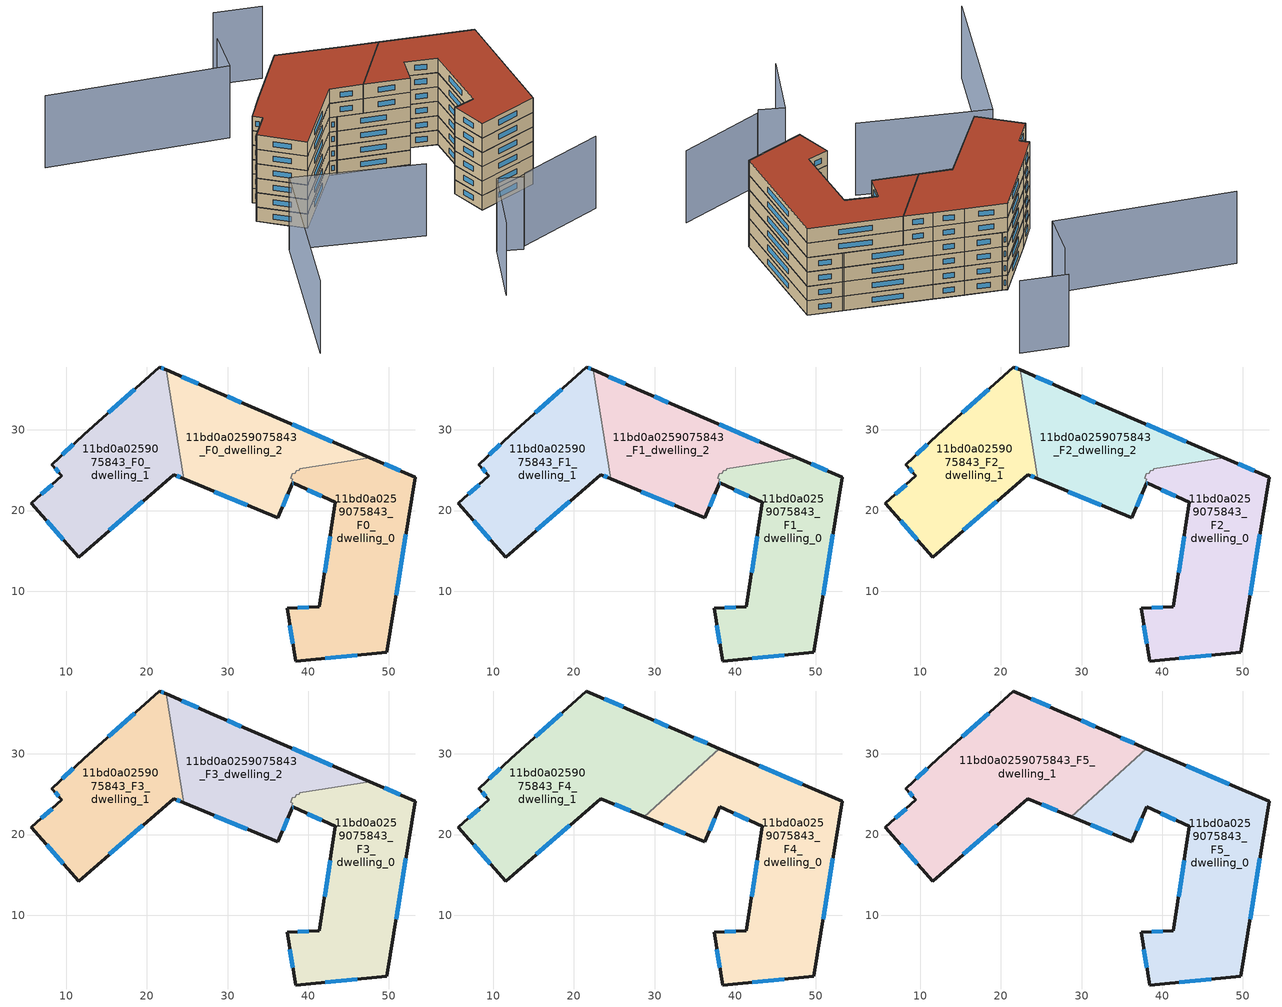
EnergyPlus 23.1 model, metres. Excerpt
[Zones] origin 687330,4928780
11bd0a0259075843_F0_dwelling_0
 floor ground (EU_floor_Construction): 49.78,2.39 53.28,24.16 47.63,26.57 38.96,25.16 38.9,25 38.55,24.94 38.41,24.62 38.06,24.56 37.84,24.04 38.12,23.91 38,23.64 38.27,23.51 38.22,23.38 43.4,21.02 41.41,8.08 37.39,7.86 38.47,1.33 z0
 wall outside (EU_wall_Construction): 47.63,26.57 53.28,24.16 49.78,2.39 38.47,1.33 37.39,7.86 41.41,8.08 43.4,21.02 38.22,23.38 z0:3
 wall to 11bd0a0259075843_F0_dwelling_2 (EU_wall_Construction): 38.22,23.38 38.27,23.51 38,23.64 38.12,23.91 37.84,24.04 38.06,24.56 38.41,24.62 38.55,24.94 38.9,25 38.96,25.16 47.63,26.57 z0:3
 window (EU_Window_Construction): 38.7,7.93 40.1,8.01 / 42.06,12.29 42.75,16.81 / 41.71,21.78 39.9,22.61 / 49.47,25.78 51.44,24.94 / 52.14,17.08 50.92,9.47 / 46.1,2.04 42.15,1.67 / 38.12,3.45 37.74,5.73 z0.98:2.02
11bd0a0259075843_F0_dwelling_1
 floor ground (EU_floor_Construction): 24.56,23.95 22.36,37.46 21.53,37.82 12.18,29.41 8.18,25.71 9.45,24.31 5.66,20.93 11.51,14.21 23.31,24.47 z0
 wall outside (EU_wall_Construction): 24.56,23.95 23.31,24.47 11.51,14.21 5.66,20.93 9.45,24.31 8.18,25.71 12.18,29.41 21.53,37.82 22.36,37.46 z0:3
 wall to 11bd0a0259075843_F0_dwelling_2 (EU_wall_Construction): 22.36,37.46 24.56,23.95 z0:3
 window (EU_Window_Construction): 9.48,26.91 10.88,28.2 / 15.22,32.14 18.49,35.08 / 21.8,37.7 22.09,37.57 / 24.15,24.12 23.72,24.3 / 19.47,21.13 15.35,17.54 / 9.61,16.39 7.56,18.74 / 6.89,22.03 8.22,23.21 / 9.04,24.76 8.59,25.25 z0.98:2.02
11bd0a0259075843_F0_dwelling_2
 floor ground (EU_floor_Construction): 47.63,26.57 33.37,32.67 28.3,34.89 22.36,37.46 24.56,23.95 36.26,19.08 38.08,23.44 38.22,23.38 38.27,23.51 38,23.64 38.12,23.91 37.84,24.04 38.06,24.56 38.41,24.62 38.55,24.94 38.9,25 38.96,25.16 z0
 wall outside (EU_wall_Construction): 38.22,23.38 38.08,23.44 36.26,19.08 24.56,23.95 / 22.36,37.46 28.3,34.89 33.37,32.67 47.63,26.57 z0:3
 window (EU_Window_Construction): 38.17,23.4 38.12,23.42 / 37.49,22.02 36.85,20.49 / 32.45,20.66 28.36,22.36 / 24.3,36.62 26.37,35.72 / 29.95,34.17 31.72,33.39 / 38.01,30.68 42.99,28.55 z0.98:2.02
11bd0a0259075843_F1_dwelling_0
 floor to 11bd0a0259075843_F0_dwelling_0 (EU_floor_Construction): 49.78,2.39 53.28,24.16 47.63,26.57 38.96,25.16 38.9,25 38.55,24.94 38.41,24.62 38.06,24.56 37.84,24.04 38.12,23.91 38,23.64 38.27,23.51 38.22,23.38 43.4,21.02 41.41,8.08 37.39,7.86 38.47,1.33 z3
 wall outside (EU_wall_Construction): 47.63,26.57 53.28,24.16 49.78,2.39 38.47,1.33 37.39,7.86 41.41,8.08 43.4,21.02 38.22,23.38 z3:6
 wall to 11bd0a0259075843_F1_dwelling_2 (EU_wall_Construction): 38.22,23.38 38.27,23.51 38,23.64 38.12,23.91 37.84,24.04 38.06,24.56 38.41,24.62 38.55,24.94 38.9,25 38.96,25.16 47.63,26.57 z3:6
 window (EU_Window_Construction): 38.7,7.93 40.1,8.01 / 42.06,12.29 42.75,16.81 / 41.71,21.78 39.9,22.61 / 49.47,25.78 51.44,24.94 / 52.14,17.08 50.92,9.47 / 46.1,2.04 42.15,1.67 / 38.12,3.45 37.74,5.73 z3.98:5.02
11bd0a0259075843_F1_dwelling_1
 floor to 11bd0a0259075843_F0_dwelling_1 (EU_floor_Construction): 24.56,23.95 22.36,37.46 21.53,37.82 12.18,29.41 8.18,25.71 9.45,24.31 5.66,20.93 11.51,14.21 23.31,24.47 z3
 wall outside (EU_wall_Construction): 24.56,23.95 23.31,24.47 11.51,14.21 5.66,20.93 9.45,24.31 8.18,25.71 12.18,29.41 21.53,37.82 22.36,37.46 z3:6
 wall to 11bd0a0259075843_F1_dwelling_2 (EU_wall_Construction): 22.36,37.46 24.56,23.95 z3:6
 window (EU_Window_Construction): 9.48,26.91 10.88,28.2 / 15.22,32.14 18.49,35.08 / 21.8,37.7 22.09,37.57 / 24.15,24.12 23.72,24.3 / 19.47,21.13 15.35,17.54 / 9.61,16.39 7.56,18.74 / 6.89,22.03 8.22,23.21 / 9.04,24.76 8.59,25.25 z3.98:5.02
11bd0a0259075843_F1_dwelling_2
 floor to 11bd0a0259075843_F0_dwelling_2 (EU_floor_Construction): 47.63,26.57 33.37,32.67 28.3,34.89 22.36,37.46 24.56,23.95 36.26,19.08 38.08,23.44 38.22,23.38 38.27,23.51 38,23.64 38.12,23.91 37.84,24.04 38.06,24.56 38.41,24.62 38.55,24.94 38.9,25 38.96,25.16 z3
 wall outside (EU_wall_Construction): 38.22,23.38 38.08,23.44 36.26,19.08 24.56,23.95 / 22.36,37.46 28.3,34.89 33.37,32.67 47.63,26.57 z3:6
 window (EU_Window_Construction): 38.17,23.4 38.12,23.42 / 37.49,22.02 36.85,20.49 / 32.45,20.66 28.36,22.36 / 24.3,36.62 26.37,35.72 / 29.95,34.17 31.72,33.39 / 38.01,30.68 42.99,28.55 z3.98:5.02
11bd0a0259075843_F2_dwelling_0
 floor to 11bd0a0259075843_F1_dwelling_0 (EU_floor_Construction): 49.78,2.39 53.28,24.16 47.63,26.57 38.96,25.16 38.9,25 38.55,24.94 38.41,24.62 38.06,24.56 37.84,24.04 38.12,23.91 38,23.64 38.27,23.51 38.22,23.38 43.4,21.02 41.41,8.08 37.39,7.86 38.47,1.33 z6
 wall outside (EU_wall_Construction): 47.63,26.57 53.28,24.16 49.78,2.39 38.47,1.33 37.39,7.86 41.41,8.08 43.4,21.02 38.22,23.38 z6:9
 wall to 11bd0a0259075843_F2_dwelling_2 (EU_wall_Construction): 38.22,23.38 38.27,23.51 38,23.64 38.12,23.91 37.84,24.04 38.06,24.56 38.41,24.62 38.55,24.94 38.9,25 38.96,25.16 47.63,26.57 z6:9
 window (EU_Window_Construction): 38.7,7.93 40.1,8.01 / 42.06,12.29 42.75,16.81 / 41.71,21.78 39.9,22.61 / 49.47,25.78 51.44,24.94 / 52.14,17.08 50.92,9.47 / 46.1,2.04 42.15,1.67 / 38.12,3.45 37.74,5.73 z6.98:8.02
11bd0a0259075843_F2_dwelling_1
 floor to 11bd0a0259075843_F1_dwelling_1 (EU_floor_Construction): 24.56,23.95 22.36,37.46 21.53,37.82 12.18,29.41 8.18,25.71 9.45,24.31 5.66,20.93 11.51,14.21 23.31,24.47 z6
 wall outside (EU_wall_Construction): 24.56,23.95 23.31,24.47 11.51,14.21 5.66,20.93 9.45,24.31 8.18,25.71 12.18,29.41 21.53,37.82 22.36,37.46 z6:9
 wall to 11bd0a0259075843_F2_dwelling_2 (EU_wall_Construction): 22.36,37.46 24.56,23.95 z6:9
 window (EU_Window_Construction): 9.48,26.91 10.88,28.2 / 15.22,32.14 18.49,35.08 / 21.8,37.7 22.09,37.57 / 24.15,24.12 23.72,24.3 / 19.47,21.13 15.35,17.54 / 9.61,16.39 7.56,18.74 / 6.89,22.03 8.22,23.21 / 9.04,24.76 8.59,25.25 z6.98:8.02
11bd0a0259075843_F2_dwelling_2
 floor to 11bd0a0259075843_F1_dwelling_2 (EU_floor_Construction): 47.63,26.57 33.37,32.67 28.3,34.89 22.36,37.46 24.56,23.95 36.26,19.08 38.08,23.44 38.22,23.38 38.27,23.51 38,23.64 38.12,23.91 37.84,24.04 38.06,24.56 38.41,24.62 38.55,24.94 38.9,25 38.96,25.16 z6
 wall outside (EU_wall_Construction): 38.22,23.38 38.08,23.44 36.26,19.08 24.56,23.95 / 22.36,37.46 28.3,34.89 33.37,32.67 47.63,26.57 z6:9
 window (EU_Window_Construction): 38.17,23.4 38.12,23.42 / 37.49,22.02 36.85,20.49 / 32.45,20.66 28.36,22.36 / 24.3,36.62 26.37,35.72 / 29.95,34.17 31.72,33.39 / 38.01,30.68 42.99,28.55 z6.98:8.02
11bd0a0259075843_F3_dwelling_0
 floor to 11bd0a0259075843_F2_dwelling_0 (EU_floor_Construction): 49.78,2.39 53.28,24.16 47.63,26.57 38.96,25.16 38.9,25 38.55,24.94 38.41,24.62 38.06,24.56 37.84,24.04 38.12,23.91 38,23.64 38.27,23.51 38.22,23.38 43.4,21.02 41.41,8.08 37.39,7.86 38.47,1.33 z9
 wall outside (EU_wall_Construction): 47.63,26.57 53.28,24.16 49.78,2.39 38.47,1.33 37.39,7.86 41.41,8.08 43.4,21.02 38.22,23.38 z9:12
 wall to 11bd0a0259075843_F3_dwelling_2 (EU_wall_Construction): 38.22,23.38 38.27,23.51 38,23.64 38.12,23.91 37.84,24.04 38.06,24.56 38.41,24.62 38.55,24.94 38.9,25 38.96,25.16 47.63,26.57 z9:12
 window (EU_Window_Construction): 38.7,7.93 40.1,8.01 / 42.06,12.29 42.75,16.81 / 41.71,21.78 39.9,22.61 / 49.47,25.78 51.44,24.94 / 52.14,17.08 50.92,9.47 / 46.1,2.04 42.15,1.67 / 38.12,3.45 37.74,5.73 z9.98:11.02
11bd0a0259075843_F3_dwelling_1
 floor to 11bd0a0259075843_F2_dwelling_1 (EU_floor_Construction): 24.56,23.95 22.36,37.46 21.53,37.82 12.18,29.41 8.18,25.71 9.45,24.31 5.66,20.93 11.51,14.21 23.31,24.47 z9
 wall outside (EU_wall_Construction): 24.56,23.95 23.31,24.47 11.51,14.21 5.66,20.93 9.45,24.31 8.18,25.71 12.18,29.41 21.53,37.82 22.36,37.46 z9:12
 wall to 11bd0a0259075843_F3_dwelling_2 (EU_wall_Construction): 22.36,37.46 24.56,23.95 z9:12
 window (EU_Window_Construction): 9.48,26.91 10.88,28.2 / 15.22,32.14 18.49,35.08 / 21.8,37.7 22.09,37.57 / 24.15,24.12 23.72,24.3 / 19.47,21.13 15.35,17.54 / 9.61,16.39 7.56,18.74 / 6.89,22.03 8.22,23.21 / 9.04,24.76 8.59,25.25 z9.98:11.02
11bd0a0259075843_F3_dwelling_2
 floor to 11bd0a0259075843_F2_dwelling_2 (EU_floor_Construction): 47.63,26.57 33.37,32.67 28.3,34.89 22.36,37.46 24.56,23.95 36.26,19.08 38.08,23.44 38.22,23.38 38.27,23.51 38,23.64 38.12,23.91 37.84,24.04 38.06,24.56 38.41,24.62 38.55,24.94 38.9,25 38.96,25.16 z9
 wall outside (EU_wall_Construction): 38.22,23.38 38.08,23.44 36.26,19.08 24.56,23.95 / 22.36,37.46 28.3,34.89 33.37,32.67 47.63,26.57 z9:12
 window (EU_Window_Construction): 38.17,23.4 38.12,23.42 / 37.49,22.02 36.85,20.49 / 32.45,20.66 28.36,22.36 / 24.3,36.62 26.37,35.72 / 29.95,34.17 31.72,33.39 / 38.01,30.68 42.99,28.55 z9.98:11.02
11bd0a0259075843_F4_dwelling_0
 floor to 11bd0a0259075843_F3_dwelling_0 (EU_floor_Construction): 49.78,2.39 53.28,24.16 47.63,26.57 38.96,25.16 38.9,25 38.55,24.94 38.41,24.62 38.06,24.56 37.84,24.04 38.12,23.91 38,23.64 38.27,23.51 38.22,23.38 43.4,21.02 41.41,8.08 37.39,7.86 38.47,1.33 z12
 floor to 11bd0a0259075843_F3_dwelling_2 (EU_floor_Construction): 47.63,26.57 38.05,30.67 28.73,22.21 36.26,19.08 38.08,23.44 38.22,23.38 38.27,23.51 38,23.64 38.12,23.91 37.84,24.04 38.06,24.56 38.41,24.62 38.55,24.94 38.9,25 38.96,25.16 z12
 wall outside (EU_wall_Construction): 38.05,30.67 53.28,24.16 49.78,2.39 38.47,1.33 37.39,7.86 41.41,8.08 43.4,21.02 38.08,23.44 36.26,19.08 28.73,22.21 z12:15
 wall to 11bd0a0259075843_F4_dwelling_1 (EU_wall_Construction): 28.73,22.21 38.05,30.67 z12:15
 window (EU_Window_Construction): 38.7,7.93 40.1,8.01 / 42.06,12.29 42.75,16.81 / 41.67,21.8 39.81,22.65 / 37.49,22.02 36.85,20.49 / 33.81,20.1 31.18,21.19 / 43,28.55 48.33,26.27 / 52.14,17.08 50.92,9.47 / 46.1,2.04 42.15,1.67 / 38.12,3.45 37.74,5.73 z12.98:14.02
11bd0a0259075843_F4_dwelling_1
 floor to 11bd0a0259075843_F3_dwelling_2 (EU_floor_Construction): 38.05,30.67 33.37,32.67 28.3,34.89 22.37,37.46 24.56,23.95 28.73,22.21 z12
 floor to 11bd0a0259075843_F3_dwelling_1 (EU_floor_Construction): 24.56,23.95 22.37,37.46 21.53,37.82 12.18,29.41 8.18,25.71 9.45,24.31 5.66,20.93 11.51,14.21 23.31,24.47 z12
 wall outside (EU_wall_Construction): 28.73,22.21 23.31,24.47 11.51,14.21 5.66,20.93 9.45,24.31 8.18,25.71 12.18,29.41 21.53,37.82 28.3,34.89 33.37,32.67 38.05,30.67 z12:15
 window (EU_Window_Construction): 9.61,16.39 7.56,18.74 / 6.89,22.03 8.22,23.21 / 9.04,24.76 8.59,25.25 / 9.48,26.91 10.88,28.2 / 15.22,32.14 18.49,35.08 / 23.73,36.86 26.1,35.84 / 29.95,34.17 31.72,33.39 / 34.89,32.02 36.53,31.32 / 26.97,22.95 25.07,23.73 / 19.47,21.13 15.35,17.54 z12.98:14.02
11bd0a0259075843_F5_dwelling_0
 floor to 11bd0a0259075843_F4_dwelling_0 (EU_floor_Construction): 49.78,2.39 53.28,24.16 38.05,30.67 28.73,22.21 36.26,19.08 38.08,23.44 43.4,21.02 41.41,8.08 37.39,7.86 38.47,1.33 z15
 wall outside (EU_wall_Construction): 38.05,30.67 53.28,24.16 49.78,2.39 38.47,1.33 37.39,7.86 41.41,8.08 43.4,21.02 38.08,23.44 36.26,19.08 28.73,22.21 z15:18
 wall to 11bd0a0259075843_F5_dwelling_1 (EU_wall_Construction): 28.73,22.21 38.05,30.67 z15:18
 window (EU_Window_Construction): 38.7,7.93 40.1,8.01 / 42.06,12.29 42.75,16.81 / 41.67,21.8 39.81,22.65 / 37.49,22.02 36.85,20.49 / 33.81,20.1 31.18,21.19 / 43,28.55 48.33,26.27 / 52.14,17.08 50.92,9.47 / 46.1,2.04 42.15,1.67 / 38.12,3.45 37.74,5.73 z15.98:17.02
 roof outside (EU_roof_Construction): 53.28,24.16 49.78,2.39 38.47,1.33 37.39,7.86 41.41,8.08 43.4,21.02 38.08,23.44 36.26,19.08 28.73,22.21 38.05,30.67 z18
11bd0a0259075843_F5_dwelling_1
 floor to 11bd0a0259075843_F4_dwelling_1 (EU_floor_Construction): 28.73,22.21 38.05,30.67 33.37,32.67 28.3,34.89 21.53,37.82 12.18,29.41 8.18,25.71 9.45,24.31 5.66,20.93 11.51,14.21 23.31,24.47 z15
 wall outside (EU_wall_Construction): 28.73,22.21 23.31,24.47 11.51,14.21 5.66,20.93 9.45,24.31 8.18,25.71 12.18,29.41 21.53,37.82 28.3,34.89 33.37,32.67 38.05,30.67 z15:18
 window (EU_Window_Construction): 9.61,16.39 7.56,18.74 / 6.89,22.03 8.22,23.21 / 9.04,24.76 8.59,25.25 / 9.48,26.91 10.88,28.2 / 15.22,32.14 18.49,35.08 / 23.73,36.86 26.1,35.84 / 29.95,34.17 31.72,33.39 / 34.89,32.02 36.53,31.32 / 26.97,22.95 25.07,23.73 / 19.47,21.13 15.35,17.54 z15.98:17.02
 roof outside (EU_roof_Construction): 33.37,32.67 38.05,30.67 28.73,22.21 23.31,24.47 11.51,14.21 5.66,20.93 9.45,24.31 8.18,25.71 12.18,29.41 21.53,37.82 28.3,34.89 z18
shading: 38.38,-11.11 54.36,-9.36 / 27.52,-20.9 33.62,-9.65 / 33.62,-9.65 37.65,-11.83 / 30.52,53.81 22.72,57.11 / -7.68,-16.06 5.41,11.08 / 5.41,11.08 26.51,0.91 / 18.83,50.61 16.03,43.06 / 16.03,43.06 -14.24,54.28 z0:15
[Building]
EU S2 Campaign: North Axis=0; Terrain=City; Solar Distribution=FullExterior
[Site:Location]
Bologna: Latitude=44.5; Longitude=11.25; Time Zone=1; Elevation=37
[SizingPeriod:WeatherFileDays]
AnnualSizingPeriod: Begin Month=1; Begin Day of Month=1; End Month=12; End Day of Month=31; Day of Week for Start Day=Monday; Use Weather File Daylight Saving Period=No; Use Weather File Rain and Snow Indicators=No
[MATERIAL]
EU_InternalMass_Material: Roughness=MediumRough; Thickness=0.1; Conductivity=1; Density=1800; Specific Heat=900; Thermal Absorptance=0.9; Solar Absorptance=0.7; Visible Absorptance=0.7
[MATERIAL:NOMASS] Roughness=MediumRough; Thermal Absorptance=0.9; Solar Absorptance=0.7; Visible Absorptance=0.7
Name | Thermal Resistance
EU_wall_NoMass | 0.905828
EU_roof_NoMass | 0.37593
EU_floor_NoMass | 0.67114
[WINDOWMATERIAL:SIMPLEGLAZINGSYSTEM]
EU_Window_SimpleGlazing: UFactor=4.52486; Solar Heat Gain Coefficient=0.85; Visible Transmittance=0.85
[CONSTRUCTION]
EU_wall_Construction: EU_wall_NoMass
EU_roof_Construction: EU_roof_NoMass
EU_floor_Construction: EU_floor_NoMass
EU_InternalMass_Construction: EU_InternalMass_Material
EU_Window_Construction: EU_Window_SimpleGlazing
[ZONE] Type=1; Multiplier=1; Ceiling Height=autocalculate; Floor Area=autocalculate; Part of Total Floor Area=Yes
Name | Volume
11bd0a0259075843_F0_dwelling_0 | 779.297
11bd0a0259075843_F1_dwelling_0; 11bd0a0259075843_F2_dwelling_0; 11bd0a0259075843_F3_dwelling_0 | 779.3
11bd0a0259075843_F4_dwelling_0 | 1020.29
11bd0a0259075843_F5_dwelling_0; 11bd0a0259075843_F4_dwelling_1; 11bd0a0259075843_F5_dwelling_1 | 1020.31
11bd0a0259075843_F0_dwelling_1; 11bd0a0259075843_F1_dwelling_1; 11bd0a0259075843_F2_dwelling_1; 11bd0a0259075843_F3_dwelling_1 | 648.13
11bd0a0259075843_F0_dwelling_2 | 613.169
11bd0a0259075843_F1_dwelling_2; 11bd0a0259075843_F2_dwelling_2; 11bd0a0259075843_F3_dwelling_2 | 613.165
[INTERNALMASS] Construction=EU_InternalMass_Construction
Name | Zone or ZoneList | Surface Area
11bd0a0259075843_F0_dwelling_0_EU_InternalMass | 11bd0a0259075843_F0_dwelling_0 | 259.766
11bd0a0259075843_F0_dwelling_1_EU_InternalMass | 11bd0a0259075843_F0_dwelling_1 | 216.043
11bd0a0259075843_F0_dwelling_2_EU_InternalMass | 11bd0a0259075843_F0_dwelling_2 | 204.394
11bd0a0259075843_F1_dwelling_0_EU_InternalMass | 11bd0a0259075843_F1_dwelling_0 | 259.766
11bd0a0259075843_F1_dwelling_1_EU_InternalMass | 11bd0a0259075843_F1_dwelling_1 | 216.043
11bd0a0259075843_F1_dwelling_2_EU_InternalMass | 11bd0a0259075843_F1_dwelling_2 | 204.394
11bd0a0259075843_F2_dwelling_0_EU_InternalMass | 11bd0a0259075843_F2_dwelling_0 | 259.766
11bd0a0259075843_F2_dwelling_1_EU_InternalMass | 11bd0a0259075843_F2_dwelling_1 | 216.043
11bd0a0259075843_F2_dwelling_2_EU_InternalMass | 11bd0a0259075843_F2_dwelling_2 | 204.394
11bd0a0259075843_F3_dwelling_0_EU_InternalMass | 11bd0a0259075843_F3_dwelling_0 | 259.766
11bd0a0259075843_F3_dwelling_1_EU_InternalMass | 11bd0a0259075843_F3_dwelling_1 | 216.043
11bd0a0259075843_F3_dwelling_2_EU_InternalMass | 11bd0a0259075843_F3_dwelling_2 | 204.394
11bd0a0259075843_F4_dwelling_0_EU_InternalMass | 11bd0a0259075843_F4_dwelling_0 | 340.102
11bd0a0259075843_F4_dwelling_1_EU_InternalMass | 11bd0a0259075843_F4_dwelling_1 | 340.104
11bd0a0259075843_F5_dwelling_0_EU_InternalMass | 11bd0a0259075843_F5_dwelling_0 | 340.102
11bd0a0259075843_F5_dwelling_1_EU_InternalMass | 11bd0a0259075843_F5_dwelling_1 | 340.104
[OTHEREQUIPMENT] Fuel Type=Electricity; Design Level Calculation Method=Watts/Area; Power per Zone Floor Area=1; Fraction Latent=0; Fraction Radiant=0; Fraction Lost=0; Carbon Dioxide Generation Rate=0; EndUse Subcategory=EU_Step8_InternalGains
Name | Zone or ZoneList or Space or SpaceList | Schedule
EU_Step8_InternalGain_11bd0a0259075843_F0_dwelling_0_f000 | 11bd0a0259075843_F0_dwelling_0 | EU_Step8_GainSchedule_11bd0a0259075843_F0_dwelling_0_f000
EU_Step8_InternalGain_11bd0a0259075843_F0_dwelling_1_f000 | 11bd0a0259075843_F0_dwelling_1 | EU_Step8_GainSchedule_11bd0a0259075843_F0_dwelling_1_f000
EU_Step8_InternalGain_11bd0a0259075843_F0_dwelling_2_f000 | 11bd0a0259075843_F0_dwelling_2 | EU_Step8_GainSchedule_11bd0a0259075843_F0_dwelling_2_f000
EU_Step8_InternalGain_11bd0a0259075843_F1_dwelling_0_f000 | 11bd0a0259075843_F1_dwelling_0 | EU_Step8_GainSchedule_11bd0a0259075843_F1_dwelling_0_f000
EU_Step8_InternalGain_11bd0a0259075843_F1_dwelling_1_f000 | 11bd0a0259075843_F1_dwelling_1 | EU_Step8_GainSchedule_11bd0a0259075843_F1_dwelling_1_f000
EU_Step8_InternalGain_11bd0a0259075843_F1_dwelling_2_f000 | 11bd0a0259075843_F1_dwelling_2 | EU_Step8_GainSchedule_11bd0a0259075843_F1_dwelling_2_f000
EU_Step8_InternalGain_11bd0a0259075843_F2_dwelling_0_f000 | 11bd0a0259075843_F2_dwelling_0 | EU_Step8_GainSchedule_11bd0a0259075843_F2_dwelling_0_f000
EU_Step8_InternalGain_11bd0a0259075843_F2_dwelling_1_f000 | 11bd0a0259075843_F2_dwelling_1 | EU_Step8_GainSchedule_11bd0a0259075843_F2_dwelling_1_f000
EU_Step8_InternalGain_11bd0a0259075843_F2_dwelling_2_f000 | 11bd0a0259075843_F2_dwelling_2 | EU_Step8_GainSchedule_11bd0a0259075843_F2_dwelling_2_f000
EU_Step8_InternalGain_11bd0a0259075843_F3_dwelling_0_f000 | 11bd0a0259075843_F3_dwelling_0 | EU_Step8_GainSchedule_11bd0a0259075843_F3_dwelling_0_f000
EU_Step8_InternalGain_11bd0a0259075843_F3_dwelling_1_f000 | 11bd0a0259075843_F3_dwelling_1 | EU_Step8_GainSchedule_11bd0a0259075843_F3_dwelling_1_f000
EU_Step8_InternalGain_11bd0a0259075843_F3_dwelling_2_f000 | 11bd0a0259075843_F3_dwelling_2 | EU_Step8_GainSchedule_11bd0a0259075843_F3_dwelling_2_f000
EU_Step8_InternalGain_11bd0a0259075843_F4_dwelling_0_f000 | 11bd0a0259075843_F4_dwelling_0 | EU_Step8_GainSchedule_11bd0a0259075843_F4_dwelling_0_f000
EU_Step8_InternalGain_11bd0a0259075843_F4_dwelling_1_f000 | 11bd0a0259075843_F4_dwelling_1 | EU_Step8_GainSchedule_11bd0a0259075843_F4_dwelling_1_f000
EU_Step8_InternalGain_11bd0a0259075843_F5_dwelling_0_f000 | 11bd0a0259075843_F5_dwelling_0 | EU_Step8_GainSchedule_11bd0a0259075843_F5_dwelling_0_f000
EU_Step8_InternalGain_11bd0a0259075843_F5_dwelling_1_f000 | 11bd0a0259075843_F5_dwelling_1 | EU_Step8_GainSchedule_11bd0a0259075843_F5_dwelling_1_f000
[ZONEVENTILATION:DESIGNFLOWRATE] Schedule=EU_AlwaysOn; Design Flow Rate Calculation Method=AirChanges/Hour; Air Changes per Hour=0.73129; Ventilation Type=Natural; Fan Pressure Rise=0; Fan Total Efficiency=1; Constant Term Coefficient=1; Temperature Term Coefficient=0; Velocity Term Coefficient=0; Velocity Squared Term Coefficient=0; Minimum Indoor Temperature=-100; Maximum Indoor Temperature=100; Delta Temperature=-100; Minimum Outdoor Temperature=-100; Maximum Outdoor Temperature=100; Maximum Wind Speed=40
Name | Zone or ZoneList or Space or SpaceList
EU_ConstantAir_11bd0a0259075843_F0_dwelling_0 | 11bd0a0259075843_F0_dwelling_0
EU_ConstantAir_11bd0a0259075843_F0_dwelling_1 | 11bd0a0259075843_F0_dwelling_1
EU_ConstantAir_11bd0a0259075843_F0_dwelling_2 | 11bd0a0259075843_F0_dwelling_2
EU_ConstantAir_11bd0a0259075843_F1_dwelling_0 | 11bd0a0259075843_F1_dwelling_0
EU_ConstantAir_11bd0a0259075843_F1_dwelling_1 | 11bd0a0259075843_F1_dwelling_1
EU_ConstantAir_11bd0a0259075843_F1_dwelling_2 | 11bd0a0259075843_F1_dwelling_2
EU_ConstantAir_11bd0a0259075843_F2_dwelling_0 | 11bd0a0259075843_F2_dwelling_0
EU_ConstantAir_11bd0a0259075843_F2_dwelling_1 | 11bd0a0259075843_F2_dwelling_1
EU_ConstantAir_11bd0a0259075843_F2_dwelling_2 | 11bd0a0259075843_F2_dwelling_2
EU_ConstantAir_11bd0a0259075843_F3_dwelling_0 | 11bd0a0259075843_F3_dwelling_0
EU_ConstantAir_11bd0a0259075843_F3_dwelling_1 | 11bd0a0259075843_F3_dwelling_1
EU_ConstantAir_11bd0a0259075843_F3_dwelling_2 | 11bd0a0259075843_F3_dwelling_2
EU_ConstantAir_11bd0a0259075843_F4_dwelling_0 | 11bd0a0259075843_F4_dwelling_0
EU_ConstantAir_11bd0a0259075843_F4_dwelling_1 | 11bd0a0259075843_F4_dwelling_1
EU_ConstantAir_11bd0a0259075843_F5_dwelling_0 | 11bd0a0259075843_F5_dwelling_0
EU_ConstantAir_11bd0a0259075843_F5_dwelling_1 | 11bd0a0259075843_F5_dwelling_1
[HVACTEMPLATE:THERMOSTAT] Constant Heating Setpoint=20; Constant Cooling Setpoint=50
EU_HeatOnly_11bd0a0259075843_F0_dwelling_0; EU_HeatOnly_11bd0a0259075843_F0_dwelling_1; EU_HeatOnly_11bd0a0259075843_F0_dwelling_2; EU_HeatOnly_11bd0a0259075843_F1_dwelling_0; EU_HeatOnly_11bd0a0259075843_F1_dwelling_1; EU_HeatOnly_11bd0a0259075843_F1_dwelling_2; EU_HeatOnly_11bd0a0259075843_F2_dwelling_0; EU_HeatOnly_11bd0a0259075843_F2_dwelling_1; EU_HeatOnly_11bd0a0259075843_F2_dwelling_2; EU_HeatOnly_11bd0a0259075843_F3_dwelling_0; EU_HeatOnly_11bd0a0259075843_F3_dwelling_1; EU_HeatOnly_11bd0a0259075843_F3_dwelling_2; EU_HeatOnly_11bd0a0259075843_F4_dwelling_0; EU_HeatOnly_11bd0a0259075843_F4_dwelling_1; EU_HeatOnly_11bd0a0259075843_F5_dwelling_0; EU_HeatOnly_11bd0a0259075843_F5_dwelling_1
[HVACTEMPLATE:ZONE:IDEALLOADSAIRSYSTEM] System Availability Schedule=EU_AlwaysOn; Maximum Heating Supply Air Temperature=50; Minimum Cooling Supply Air Temperature=13; Maximum Heating Supply Air Humidity Ratio=0.0156; Minimum Cooling Supply Air Humidity Ratio=0.0077; Heating Limit=NoLimit; Cooling Limit=NoLimit; Heating Availability Schedule=EU_AlwaysOn; Cooling Availability Schedule=EU_CoolingOff; Dehumidification Control Type=ConstantSensibleHeatRatio; Cooling Sensible Heat Ratio=0.7; Dehumidification Setpoint=60; Humidification Control Type=None; Humidification Setpoint=30; Outdoor Air Method=None; Outdoor Air Flow Rate per Person=0.00944; Outdoor Air Flow Rate per Zone Floor Area=0; Outdoor Air Flow Rate per Zone=0; Demand Controlled Ventilation Type=None; Outdoor Air Economizer Type=NoEconomizer; Heat Recovery Type=None; Sensible Heat Recovery Effectiveness=0.7; Latent Heat Recovery Effectiveness=0.65
Name | Template Thermostat
11bd0a0259075843_F0_dwelling_0 | EU_HeatOnly_11bd0a0259075843_F0_dwelling_0
11bd0a0259075843_F0_dwelling_1 | EU_HeatOnly_11bd0a0259075843_F0_dwelling_1
11bd0a0259075843_F0_dwelling_2 | EU_HeatOnly_11bd0a0259075843_F0_dwelling_2
11bd0a0259075843_F1_dwelling_0 | EU_HeatOnly_11bd0a0259075843_F1_dwelling_0
11bd0a0259075843_F1_dwelling_1 | EU_HeatOnly_11bd0a0259075843_F1_dwelling_1
11bd0a0259075843_F1_dwelling_2 | EU_HeatOnly_11bd0a0259075843_F1_dwelling_2
11bd0a0259075843_F2_dwelling_0 | EU_HeatOnly_11bd0a0259075843_F2_dwelling_0
11bd0a0259075843_F2_dwelling_1 | EU_HeatOnly_11bd0a0259075843_F2_dwelling_1
11bd0a0259075843_F2_dwelling_2 | EU_HeatOnly_11bd0a0259075843_F2_dwelling_2
11bd0a0259075843_F3_dwelling_0 | EU_HeatOnly_11bd0a0259075843_F3_dwelling_0
11bd0a0259075843_F3_dwelling_1 | EU_HeatOnly_11bd0a0259075843_F3_dwelling_1
11bd0a0259075843_F3_dwelling_2 | EU_HeatOnly_11bd0a0259075843_F3_dwelling_2
11bd0a0259075843_F4_dwelling_0 | EU_HeatOnly_11bd0a0259075843_F4_dwelling_0
11bd0a0259075843_F4_dwelling_1 | EU_HeatOnly_11bd0a0259075843_F4_dwelling_1
11bd0a0259075843_F5_dwelling_0 | EU_HeatOnly_11bd0a0259075843_F5_dwelling_0
11bd0a0259075843_F5_dwelling_1 | EU_HeatOnly_11bd0a0259075843_F5_dwelling_1
[SIZING:ZONE] Zone Cooling Design Supply Air Temperature Input Method=SupplyAirTemperature; Zone Cooling Design Supply Air Temperature=13; Zone Heating Design Supply Air Temperature Input Method=SupplyAirTemperature; Zone Heating Design Supply Air Temperature=50; Zone Cooling Design Supply Air Humidity Ratio=0.008; Zone Heating Design Supply Air Humidity Ratio=0.008; Cooling Design Air Flow Method=DesignDay; Cooling Design Air Flow Rate=0; Cooling Minimum Air Flow per Zone Floor Area=0.000762; Cooling Minimum Air Flow=0; Cooling Minimum Air Flow Fraction=0.2; Heating Design Air Flow Method=DesignDay; Heating Design Air Flow Rate=0; Heating Maximum Air Flow per Zone Floor Area=0.002032; Heating Maximum Air Flow=0.141576; Heating Maximum Air Flow Fraction=0.3; Account for Dedicated Outdoor Air System=No; Dedicated Outdoor Air System Control Strategy=NeutralSupplyAir; Dedicated Outdoor Air Low Setpoint Temperature for Design=autosize; Dedicated Outdoor Air High Setpoint Temperature for Design=autosize; Zone Load Sizing Method=Sensible Load Only No Latent Load; Zone Latent Cooling Design Supply Air Humidity Ratio Input Method=HumidityRatioDifference; Zone Cooling Design Supply Air Humidity Ratio Difference=0.005; Zone Latent Heating Design Supply Air Humidity Ratio Input Method=HumidityRatioDifference; Zone Humidification Design Supply Air Humidity Ratio Difference=0.005
11bd0a0259075843_F0_dwelling_0; 11bd0a0259075843_F0_dwelling_1; 11bd0a0259075843_F0_dwelling_2; 11bd0a0259075843_F1_dwelling_0; 11bd0a0259075843_F1_dwelling_1; 11bd0a0259075843_F1_dwelling_2; 11bd0a0259075843_F2_dwelling_0; 11bd0a0259075843_F2_dwelling_1; 11bd0a0259075843_F2_dwelling_2; 11bd0a0259075843_F3_dwelling_0; 11bd0a0259075843_F3_dwelling_1; 11bd0a0259075843_F3_dwelling_2; 11bd0a0259075843_F4_dwelling_0; 11bd0a0259075843_F4_dwelling_1; 11bd0a0259075843_F5_dwelling_0; 11bd0a0259075843_F5_dwelling_1
[SCHEDULE:CONSTANT]
Name | Hourly Value
EU_AlwaysOn | 1
EU_CoolingOff | 0
[SCHEDULE:FILE] Column Number=1; Rows to Skip at Top=0; Number of Hours of Data=8760; Column Separator=Comma; Interpolate to Timestep=No; Minutes per Item=60; Adjust Schedule for Daylight Savings=Yes
Name | File
EU_Step8_GainSchedule_11bd0a0259075843_F0_dwelling_0_f000 | ../../schedules/11bd0a0259075843/11bd0a0259075843_F0_dwelling_0_f000_gain.csv
EU_Step8_GainSchedule_11bd0a0259075843_F0_dwelling_1_f000 | ../../schedules/11bd0a0259075843/11bd0a0259075843_F0_dwelling_1_f000_gain.csv
EU_Step8_GainSchedule_11bd0a0259075843_F0_dwelling_2_f000 | ../../schedules/11bd0a0259075843/11bd0a0259075843_F0_dwelling_2_f000_gain.csv
EU_Step8_GainSchedule_11bd0a0259075843_F1_dwelling_0_f000 | ../../schedules/11bd0a0259075843/11bd0a0259075843_F1_dwelling_0_f000_gain.csv
EU_Step8_GainSchedule_11bd0a0259075843_F1_dwelling_1_f000 | ../../schedules/11bd0a0259075843/11bd0a0259075843_F1_dwelling_1_f000_gain.csv
EU_Step8_GainSchedule_11bd0a0259075843_F1_dwelling_2_f000 | ../../schedules/11bd0a0259075843/11bd0a0259075843_F1_dwelling_2_f000_gain.csv
EU_Step8_GainSchedule_11bd0a0259075843_F2_dwelling_0_f000 | ../../schedules/11bd0a0259075843/11bd0a0259075843_F2_dwelling_0_f000_gain.csv
EU_Step8_GainSchedule_11bd0a0259075843_F2_dwelling_1_f000 | ../../schedules/11bd0a0259075843/11bd0a0259075843_F2_dwelling_1_f000_gain.csv
EU_Step8_GainSchedule_11bd0a0259075843_F2_dwelling_2_f000 | ../../schedules/11bd0a0259075843/11bd0a0259075843_F2_dwelling_2_f000_gain.csv
EU_Step8_GainSchedule_11bd0a0259075843_F3_dwelling_0_f000 | ../../schedules/11bd0a0259075843/11bd0a0259075843_F3_dwelling_0_f000_gain.csv
EU_Step8_GainSchedule_11bd0a0259075843_F3_dwelling_1_f000 | ../../schedules/11bd0a0259075843/11bd0a0259075843_F3_dwelling_1_f000_gain.csv
EU_Step8_GainSchedule_11bd0a0259075843_F3_dwelling_2_f000 | ../../schedules/11bd0a0259075843/11bd0a0259075843_F3_dwelling_2_f000_gain.csv
EU_Step8_GainSchedule_11bd0a0259075843_F4_dwelling_0_f000 | ../../schedules/11bd0a0259075843/11bd0a0259075843_F4_dwelling_0_f000_gain.csv
EU_Step8_GainSchedule_11bd0a0259075843_F4_dwelling_1_f000 | ../../schedules/11bd0a0259075843/11bd0a0259075843_F4_dwelling_1_f000_gain.csv
EU_Step8_GainSchedule_11bd0a0259075843_F5_dwelling_0_f000 | ../../schedules/11bd0a0259075843/11bd0a0259075843_F5_dwelling_0_f000_gain.csv
EU_Step8_GainSchedule_11bd0a0259075843_F5_dwelling_1_f000 | ../../schedules/11bd0a0259075843/11bd0a0259075843_F5_dwelling_1_f000_gain.csv
